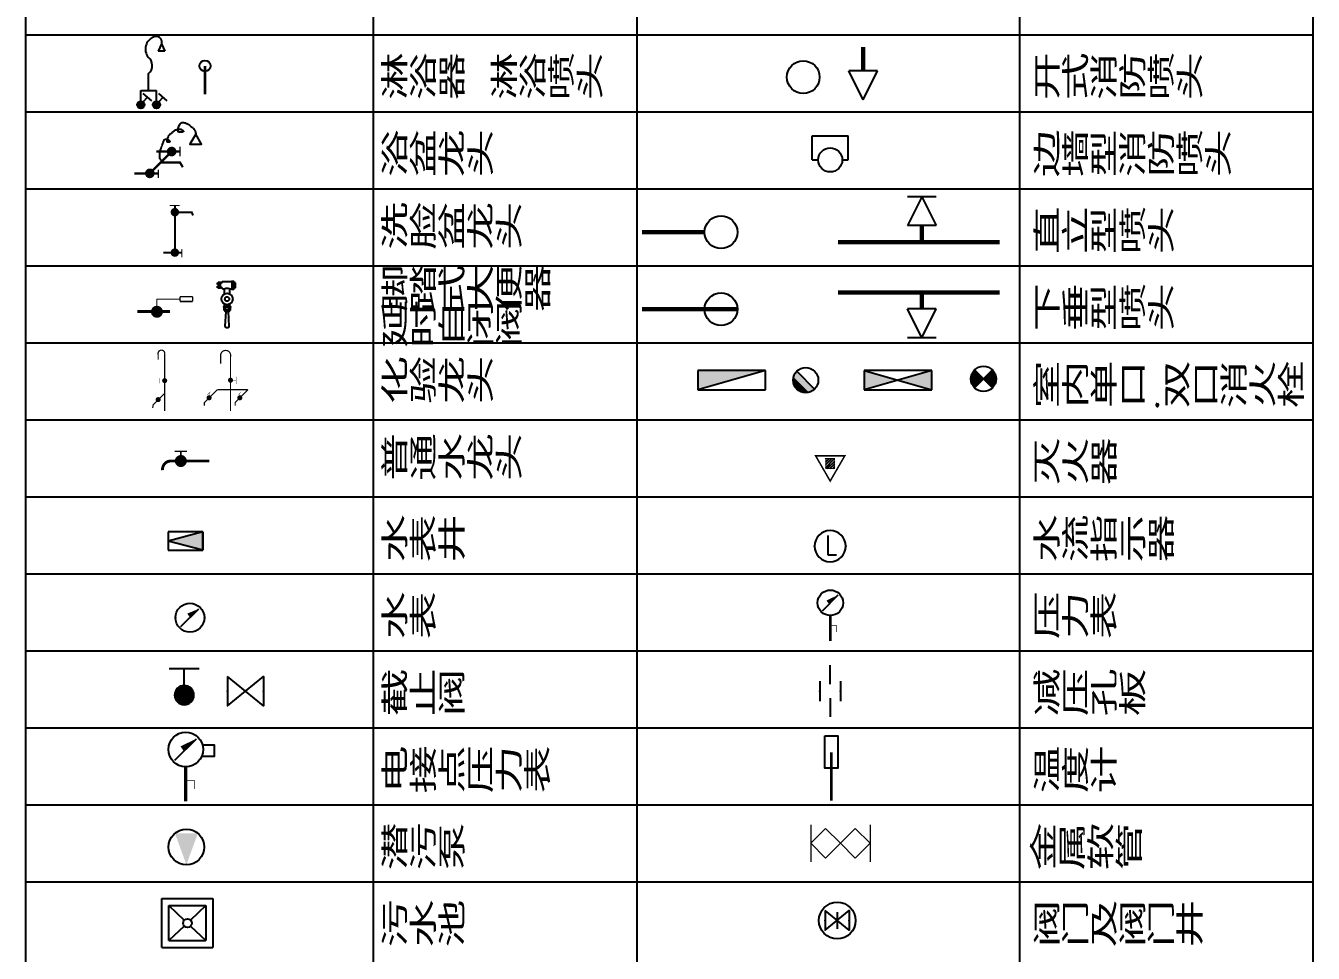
# Model space of a CAD drawing. Extents: x -452079 to 117456, y 3902 to 836955.
# Drawn here: x -281508 to -268134, y 703681 to 713315 of the extents above; entities that cross this region are included whole.
import ezdxf

# ---------------------------------------------------------------- set-up
doc = ezdxf.new("R2010")
doc.units = 0
doc.header["$LTSCALE"] = 1000
doc.header["$MEASUREMENT"] = 0
for name, color, linetype in [('DET1', 1, 'Continuous'), ('gps-wang', 90, 'Continuous'), ('R', 1, 'Continuous'), ('总说明', 2, 'Continuous')]:
    doc.layers.add(name, color=color, linetype=linetype)
doc.styles.add('_TCH_DIM', font='SIMPLEX', dxfattribs={"width": 0.75, "bigfont": '@1HZTXT'})
doc.styles.add('HZ', font='SIMPLEX', dxfattribs={"bigfont": 'HZTXT'})
doc.styles.get("Standard").update_dxf_attribs({"font": 'gbenor.shx', "bigfont": 'gbcbig.shx'})

# ---------------------------------------------------------------- blocks, each defined once
blk = doc.blocks.new('$ATTACHMENT$00000189')
for points, const_width in [([(-170, 602), (-420, 602), (-439, 553)], 30), ([(-92, 700), (-242, 700)], 15), ([(-170, 702), (-170, 0)], 30), ([(0, 0), (-273, 0)], 30), ([(-273, 54), (-273, -66)], 15)]:
    blk.add_lwpolyline(points, dxfattribs=dict(const_width=const_width))
at = {"const_width": 62.5}
for points in [[(-138, 602, -1), (-201, 602, -1)], [(-138, 2, -1), (-201, 2, -1)]]:
    blk.add_lwpolyline(points, format="xyb", close=True, dxfattribs=at)
at = {"style": 'HZ', "width": 0.7, "flags": 1}
for tag in ['UNIT', 'SPEC', 'WHAT']:
    blk.add_attdef(tag, (0, 0), '', height=0.0001, dxfattribs=at)
blk = doc.blocks.new('$VALVE$00000497')
for p, q in [((77.8, 138.2), (-77.8, 138.2)), ((0, 50), (0, 138.2))]:
    blk.add_line(p, q)
at = {"const_width": 49.6}
blk.add_lwpolyline([(24.8, 0, 1), (-24.8, 0, 1)], format="xyb", close=True, dxfattribs=at)
blk.add_circle((0, 0), 50)
blk = doc.blocks.new('$Attachment$00000133')
for p, q in [((454, 495), (459, 504)), ((459, 504), (465, 507)), ((465, 507), (471, 516)), ((471, 516), (477, 519)), ((477, 519), (483, 522)), ((483, 522), (486, 525)), ((486, 525), (489, 528)), ((489, 528), (495, 531)), ((495, 531), (498, 537)), ((498, 537), (504, 542)), ((504, 542), (507, 545)), ((507, 545), (510, 548)), ((510, 548), (516, 551)), ((516, 551), (525, 560)), ((525, 560), (534, 563)), ((534, 563), (543, 566)), ((543, 566), (551, 569)), ((551, 569), (560, 572)), ((560, 572), (605, 572)), ((569, 581), (572, 596)), ((569, 537), (569, 581)), ((572, 534), (569, 537)), ((572, 596), (578, 608)), ((623, 534), (572, 534)), ((578, 608), (581, 620)), ((581, 620), (584, 623)), ((584, 623), (587, 634)), ((587, 634), (593, 640)), ((593, 640), (599, 646)), ((599, 646), (602, 649)), ((602, 649), (608, 655)), ((605, 572), (611, 569)), ((608, 655), (614, 661)), ((611, 569), (617, 566)), ((614, 661), (646, 661)), ((617, 566), (623, 563)), ((623, 563), (625, 560)), ((631, 537), (623, 534)), ((625, 560), (631, 557)), ((631, 557), (634, 551)), ((637, 540), (631, 537)), ((634, 551), (637, 548)), ((637, 548), (637, 540)), ((646, 661), (652, 658)), ((652, 658), (658, 658)), ((658, 658), (661, 655)), ((661, 655), (667, 655)), ((667, 655), (670, 652)), ((670, 652), (676, 649)), ((676, 649), (682, 646)), ((682, 646), (691, 643)), ((691, 643), (700, 637)), ((700, 637), (706, 634)), ((706, 634), (709, 631)), ((709, 631), (720, 620)), ((720, 620), (726, 617)), ((726, 617), (729, 614)), ((729, 614), (735, 608)), ((735, 608), (741, 605)), ((741, 605), (747, 602)), ((747, 602), (750, 599)), ((750, 599), (756, 593)), ((756, 593), (759, 590)), ((759, 590), (765, 587)), ((765, 587), (765, 581)), ((765, 581), (771, 581)), ((771, 581), (771, 575)), ((771, 575), (774, 572)), ((774, 572), (777, 569)), ((777, 569), (780, 563)), ((780, 563), (780, 560)), ((780, 560), (783, 557)), ((783, 557), (786, 554)), ((786, 554), (789, 551)), ((789, 551), (789, 545)), ((789, 545), (792, 540)), ((792, 540), (792, 528)), ((792, 528), (795, 525)), ((795, 525), (797, 519)), ((797, 519), (797, 507)), ((347, 329), (350, 344)), ((350, 344), (356, 350)), ((356, 350), (359, 365)), ((359, 365), (365, 373)), ((365, 373), (368, 388)), ((368, 388), (374, 397)), ((374, 397), (376, 406)), ((376, 406), (379, 415)), ((379, 415), (382, 421)), ((382, 421), (385, 430)), ((385, 430), (388, 433)), ((388, 433), (391, 439)), ((391, 439), (394, 439)), ((394, 439), (397, 442)), ((397, 442), (433, 442)), ((427, 436), (430, 448)), ((427, 403), (427, 436)), ((459, 403), (427, 403)), ((430, 448), (436, 459)), ((433, 442), (439, 436)), ((436, 465), (442, 477)), ((436, 459), (436, 465)), ((439, 436), (442, 436)), ((442, 477), (445, 486)), ((442, 436), (448, 430)), ((445, 486), (454, 495)), ((448, 430), (454, 427)), ((454, 427), (456, 421)), ((456, 421), (456, 418)), ((456, 418), (459, 415)), ((459, 415), (459, 403)), ((332, 270), (335, 282)), ((332, 190), (332, 270)), ((338, 184), (332, 190)), ((335, 282), (338, 293)), ((338, 293), (341, 314)), ((344, 175), (338, 184)), ((341, 314), (347, 329)), ((350, 166), (344, 175)), ((356, 157), (350, 166)), ((350, 142), (356, 142)), ((356, 142), (356, 157))]:
    blk.add_line(p, q)
blk.add_lwpolyline([(797, 507), (722, 377), (872, 377)], close=True)
at = {"const_width": 62.5}
for points in [[(452, 283, 1), (515, 283, 1)], [(169, 0, 1), (232, 0, 1)]]:
    blk.add_lwpolyline(points, format="xyb", close=True, dxfattribs=at)
for points, const_width in [([(593, 345), (593, 221)], 15), ([(483, 283), (200, 0)], 30), ([(283, 283), (593, 283)], 30), ([(0, 0), (310, 0)], 30), ([(310, 50), (310, -62)], 15), ([(342, 141), (592, 141), (629, 80)], 30)]:
    blk.add_lwpolyline(points, dxfattribs=dict(const_width=const_width))
at = {"style": 'HZ', "width": 0.7, "flags": 1}
for tag in ['UNIT', 'SPEC', 'WHAT']:
    blk.add_attdef(tag, (0, 0), '', height=0.001, dxfattribs=at)
blk = doc.blocks.new('A$C6CC017D8')
for points, const_width in [([(200, 64), (200, 194)], 10), ([(200, 194), (442, 194)], 10), ([(572, 219), (442, 219)], 15), ([(442, 169), (442, 219)], 15), ([(572, 169), (442, 169)], 15), ([(572, 169), (572, 219)], 15), ([(338, 64), (0, 64)], 30)]:
    blk.add_lwpolyline(points, dxfattribs=dict(const_width=const_width))
at = {"const_width": 62.5}
blk.add_lwpolyline([(171, 62, -1), (233, 62, -1)], format="xyb", close=True, dxfattribs=at)
blk = doc.blocks.new('$TWTSYS$00000576')
at = {"layer": 'gps-wang'}
for p, q in [((18, -39), (18, 0)), ((38, 1), (38, -39)), ((156, 21), (156, -59)), ((18, -4), (38, -4)), ((18, -35), (38, -35)), ((79, -248), (139, -248)), ((83, -238), (135, -238)), ((93, -278), (93, -248)), ((125, -278), (125, -248))]:
    blk.add_line(p, q, dxfattribs=at)
for points in [[(0, 0), (18, 0), (18, 11), (38, 11), (38, 1, 0.218412), (58, 16, -0.273832), (67, 21), (156, 21), (156, 24), (176, 24), (176, -63), (156, -63), (156, -59), (135, -59), (135, -109)], [(83, -109), (83, -59), (67, -59, -0.273832), (58, -54, 0.218412), (38, -39), (38, -50), (18, -50), (18, -39), (0, -39)], [(83, -59, -0.208281), (84, -56, -0.095674), (90, -52, -0.05244), (98, -50, -0.039599), (109, -49, -0.039599), (120, -50, -0.05244), (128, -52, -0.095674), (134, -56, -0.208281), (135, -59, -0.208281)], [(135, -216), (135, -238), (140, -238, -0.999931), (140, -248), (139, -248), (139, -278), (79, -278), (79, -248), (78, -248, -0.999931), (78, -238), (83, -238), (83, -216)], [(98, -291), (90, -291), (90, -280), (129, -280), (129, -291), (119, -291), (128, -444, -1), (89, -444), (98, -291)]]:
    blk.add_lwpolyline(points, format="xyb", dxfattribs=at)
blk.add_lwpolyline([(195, 6), (180, 6), (180, -43), (195, -43)], close=True, dxfattribs=at)
blk.add_lwpolyline([(98, -291), (119, -291)], dxfattribs=at)
blk.add_circle((108, -162), 59.4, dxfattribs=at)
at = {"layer": 'gps-wang', "color": 3}
blk.add_circle((108, -162), 23.1, dxfattribs=at)
blk = doc.blocks.new('$Attachment$00000150')
at = {"color": 7, "const_width": 30}
blk.add_lwpolyline([(0, 1396, 1.313082), (-161, 1396, 1.313082)], format="xyb", dxfattribs=at)
at = {"color": 7}
for points, const_width in [([(-161, 1270), (-161, 1396)], 30), ([(0, 1396), (0, 0)], 30), ([(0, 747), (-127, 747)], 5), ([(-127, 683), (-127, 815)], 3), ([(-173, 278), (-173, 388)], 5)]:
    blk.add_lwpolyline(points, dxfattribs=dict(at, const_width=const_width))
at = {"const_width": 62.5}
for points in [[(-31, 747, 1), (31, 747, 1)], [(-193, 278, 1), (-130, 278, 1)]]:
    blk.add_lwpolyline(points, format="xyb", close=True, dxfattribs=at)
for points, const_width in [([(0, 431), (-283, 149), (-297, 69)], 30), ([(-137, 424), (-214, 348)], 3)]:
    blk.add_lwpolyline(points, dxfattribs=dict(const_width=const_width))
at = {"style": 'HZ', "width": 0.7, "flags": 1}
for tag in ['UNIT', 'SPEC', 'WHAT']:
    blk.add_attdef(tag, (0, 0), '', height=0.001, dxfattribs=at)
blk = doc.blocks.new('$Attachment$00000146')
at = {"const_width": 30}
blk.add_lwpolyline([(0, 1341, 1.313082), (-241, 1341, 1.313082)], format="xyb", dxfattribs=at)
for points, const_width in [([(-241, 1169), (-241, 1341)], 30), ([(0, 1341), (0, 0)], 30), ([(139, 763), (0, 763)], 5), ([(139, 673), (139, 853)], 10), ([(-328, 530), (-646, 212), (-646, 132)], 30), ([(-567, 405), (-497, 475)], 10), ([(-530, 328), (-530, 444)], 10), ([(-328, 530), (424, 530)], 30), ([(432, 530), (114, 212), (114, 132)], 30), ([(193, 405), (263, 475)], 10), ([(230, 328), (230, 444)], 10)]:
    blk.add_lwpolyline(points, dxfattribs=dict(const_width=const_width))
at = {"const_width": 62.5}
for points in [[(-31, 763, 1), (31, 763, 1)], [(-561, 328, 1), (-499, 328, 1)], [(199, 328, 1), (261, 328, 1)]]:
    blk.add_lwpolyline(points, format="xyb", close=True, dxfattribs=at)
at = {"style": 'HZ', "width": 0.7, "flags": 1}
for tag in ['UNIT', 'SPEC', 'WHAT']:
    blk.add_attdef(tag, (0, 0), '', height=0.001, dxfattribs=at)
blk = doc.blocks.new('$ATTACHMENT$00000139')
at = {"const_width": 30}
blk.add_lwpolyline([(0, 0), (-400, 0, 0.443942), (-486, -95, -1.105826)], format="xyb", dxfattribs=at)
at = {"const_width": 15}
for points in [[(-231, 100), (-359, 100)], [(-296, 0), (-296, 100)]]:
    blk.add_lwpolyline(points, dxfattribs=at)
at = {"const_width": 62.5}
blk.add_lwpolyline([(-265, 0, -1), (-327, 0, -1)], format="xyb", close=True, dxfattribs=at)
at = {"flags": 1}
for tag in ['UNIT', 'SPEC', 'WHAT']:
    blk.add_attdef(tag, (0, 0), '', height=0.0001, dxfattribs=at)
blk = doc.blocks.new('$VALVE$00000597')
blk.add_line((-93, 357), (93, 543))
blk.add_lwpolyline([(93, 543, 0, 50, 0), (-31, 456, 50, 50, 0)], format="xyseb")
for points, const_width in [([(0, 300), (0, 0)], 30), ([(0, 182), (75, 182), (75, 107)], 7.5)]:
    blk.add_lwpolyline(points, dxfattribs=dict(const_width=const_width))
blk.add_circle((0, 450), 150)
blk = doc.blocks.new('64')
at = {"layer": 'gps-wang'}
blk.add_hatch(color=256, dxfattribs=at).paths.add_polyline_path([(0, 315), (-202, -242), (202, -242)])
blk.add_circle((0, 0), 315, dxfattribs=at)
blk = doc.blocks.new('$Attachment$00000094')
for p, q in [((-188, 250), (187, 250)), ((-188, 0), (-188, 250)), ((187, 0, 0), (187, 250, 0)), ((-188, 0), (-125, 0)), ((125, 0, 0), (187, 0, 0))]:
    blk.add_line(p, q)
blk.add_circle((0, 0), 125)
blk = doc.blocks.new('$Standard$00000201')
at = {"layer": 'DET1'}
for p, q in [((91, -91), (289, -279)), ((569, -91), (371, -279)), ((289, -358), (91, -546)), ((371, -358), (569, -546))]:
    blk.add_line(p, q, dxfattribs=at)
at = {"layer": 'R', "color": 1, "linetype": 'Continuous'}
for p, q in [((0, 0), (660, 0)), ((0, -637), (0, 0)), ((660, 0), (660, -637)), ((91, -91), (569, -91)), ((91, -546), (91, -91)), ((569, -91), (569, -546)), ((0, -637), (660, -637)), ((91, -546), (569, -546))]:
    blk.add_line(p, q, dxfattribs=at)
blk.add_circle((330, -319), 56.9, dxfattribs=at)
blk = doc.blocks.new('$TWTSYS$00000500')
at = {"layer": 'gps-wang', "color": 3, "lineweight": 20}
for p, q in [((0, 160), (0, -160)), ((128, 128), (0, 0)), ((128, 128), (256, 0)), ((384, 128), (256, 0)), ((384, 128), (512, 0)), ((512, 160), (512, -160)), ((128, -128), (0, 0)), ((128, -128), (256, 0)), ((384, -128), (256, 0)), ((384, -128), (512, 0))]:
    blk.add_line(p, q, dxfattribs=at)
blk = doc.blocks.new('$TwtSys$00000383')
for p, q in [((-93, 93, 0), (93, -93, 0)), ((-93, -93, 0), (93, 93, 0))]:
    blk.add_line(p, q)
blk.add_circle((0, 0, 0), 131)
for points in [[(-46, -46, 0), (-127, 34, 0), (0, 0, 0), (-93, 93, 0)], [(-80, -80, 0), (-127, -34, 0), (-46, -46, 0), (-127, 34, 0)], [(46, -46, 0), (127, 34, 0), (0, 0, 0), (93, 93, 0)], [(80, -80, 0), (127, -34, 0), (46, -46, 0), (127, 34, 0)], [(-93, -93, 0), (-93, -93, 0), (-80, -80, 0), (-127, -34, 0)], [(93, -93, 0), (93, -93, 0), (80, -80, 0), (127, -34, 0)]]:
    blk.add_solid(points)
at = {"flags": 9}
blk.add_attdef('A', (0, 0, 0), '', height=0.00524, dxfattribs=at)
blk = doc.blocks.new('$TwtSys$00000386')
blk.add_line((-93, 93, 0), (93, -93, 0))
blk.add_circle((0, 0, 0), 131)
at = {"color": 0}
for points in [[(34, -127, 0), (-127, 34, 0), (93, -93, 0), (-93, 93, 0)], [(-34, -127, 0), (-127, -34, 0), (34, -127, 0), (-127, 34, 0)], [(-93, -93, 0), (-93, -93, 0), (-34, -127, 0), (-127, -34, 0)]]:
    blk.add_solid(points, dxfattribs=at)
at = {"flags": 9}
blk.add_attdef('A', (0, 0, 0), '', height=0.00524, dxfattribs=at)
blk = doc.blocks.new('$VALVE$00000531')
at = {"color": 7}
for p, q in [((-23, 104), (-23, -83)), ((-23, -83), (61, -83))]:
    blk.add_line(p, q, dxfattribs=at)
blk.add_lwpolyline([(-150, 0, 1), (150, 0, 1), (-150, 0, 0.808179)], format="xyb")
for p in [(-150, 0), (150, 0)]:
    blk.add_point(p)
blk = doc.blocks.new('$VALVE$00000458')
at = {"linetype": 'Continuous'}
for p, q in [((0, 60), (0, 224)), ((-90, 86), (-90, -86)), ((90, 86), (90, -86)), ((0, -60), (0, -224))]:
    blk.add_line(p, q, dxfattribs=at)
for p in [(-90, 0), (90, 0)]:
    blk.add_point(p)
blk = doc.blocks.new('$VALVE$00000605')
blk.add_lwpolyline([(-70, 700), (70, 700), (70, 350), (-70, 350), (-70, 700)])
at = {"const_width": 30}
blk.add_lwpolyline([(0, 521), (0, 0)], dxfattribs=at)
blk = doc.blocks.new('$VALVE$00000593')
blk.add_line((-93, 357), (93, 543))
blk.add_lwpolyline([(93, 543, 0, 50, 0), (-31, 456, 50, 50, 0)], format="xyseb")
blk.add_lwpolyline([(145, 489), (245, 489), (245, 389), (137, 389)])
for points, const_width in [([(0, 300), (0, 0)], 30), ([(0, 182), (75, 182), (75, 107)], 7.5)]:
    blk.add_lwpolyline(points, dxfattribs=dict(const_width=const_width))
blk.add_circle((0, 450), 150)
blk = doc.blocks.new('$VALVE$00000296')
for points in [[(-125, 72.2), (-125, -72.2), (125, 72.2), (125, -72.2), (-125, 72.2)], [(0, 60.2), (0, -63.6)]]:
    blk.add_lwpolyline(points)
for p in [(-125, 0), (125, 0)]:
    blk.add_point(p)
blk = doc.blocks.new('$VALVE$00000295')
blk.add_lwpolyline([(-125.2, 72.3), (-125.2, -72.3), (125.2, 72.3), (125.2, -72.3), (-125.2, 72.3)])
for p in [(-125.2, 0), (125.2, 0)]:
    blk.add_point(p)
blk = doc.blocks.new('$VALVE$00000601')
blk.add_line((-93, -93), (93, 93))
blk.add_lwpolyline([(93, 93, 0, 50, 0), (-13, 22, 50, 50, 0)], format="xyseb")
blk.add_circle((0, 0), 150)
for p in [(-150, 0), (150, 0)]:
    blk.add_point(p)

msp = doc.modelspace()

# ---------------------------------------------------------------- hatches: boundary and pattern name
at = {"layer": '总说明'}
h = msp.add_hatch(color=20, dxfattribs=at)
h.paths.add_polyline_path([(-272447.73, 709633.41), (-272797.73, 709733.41), (-272797.73, 709533.41)])
h.paths.add_polyline_path([(-272097.73, 709533.41), (-272097.73, 709733.41), (-272447.73, 709633.41)])
h = msp.add_hatch(dxfattribs=at)
h.set_pattern_fill('ANSI31', color=2, scale=161.66304, angle=90, style=0)
h.set_pattern_definition([(225, (-249901.674, 716364.322), (-14.289129, 14.289129), [])])
h.paths.add_polyline_path([(-273198.64, 708820.28), (-273198.64, 708715.18), (-273105.41, 708715.18), (-273105.41, 708820.28)])
msp.add_hatch(color=2, dxfattribs=at).paths.add_polyline_path([(-280030.47, 707962.53), (-279670.47, 708058.53), (-279670.47, 707866.53)])

# ---------------------------------------------------------------- linework, layer by layer
at = {"layer": '总说明', "color": 2, "linetype": 'Continuous'}
for p, q in [((-281508.36, 690822.4, -800.07), (-281508.36, 728422.4, -800.07)), ((-277894.94, 690822.4, -800.07), (-277894.94, 728422.4, -800.07)), ((-275155.92, 690822.4, -800.07), (-275155.92, 728422.4, -800.07)), ((-271180.64, 690822.4, -800.07), (-271180.64, 728422.4, -800.07)), ((-268134.33, 690822.4, -800.07), (-268134.33, 728422.4, -800.07)), ((-281508.36, 713222.4, -800.07), (-268134.33, 713222.4, -800.07)), ((-281508.36, 712422.4, -800.07), (-268134.33, 712422.4, -800.07)), ((-281508.36, 711622.4, -800.07), (-268134.33, 711622.4, -800.07)), ((-281508.36, 710822.4, -800.07), (-268134.33, 710822.4, -800.07)), ((-281508.36, 710022.4, -800.07), (-268134.33, 710022.4, -800.07)), ((-281508.36, 709222.4, -800.07), (-268134.33, 709222.4, -800.07)), ((-281508.36, 708422.4, -800.07), (-268134.33, 708422.4, -800.07)), ((-281508.36, 707622.4, -800.07), (-268134.33, 707622.4, -800.07)), ((-281508.36, 706822.4, -800.07), (-268134.33, 706822.4, -800.07)), ((-281508.36, 706022.4, -800.07), (-268134.33, 706022.4, -800.07)), ((-281508.36, 705222.4, -800.07), (-268134.33, 705222.4, -800.07)), ((-281508.36, 704422.4, -800.07), (-268134.33, 704422.4, -800.07))]:
    msp.add_line(p, q, dxfattribs=at)
at = {"layer": '总说明', "color": 2}
for p, q in [((-280098.42, 713126.29, -800.07), (-280131.82, 713051.32, -800.07)), ((-280098.42, 713163.58, -800.07), (-280098.42, 713126.29, -800.07)), ((-280098.42, 713126.29, -800.07), (-280065.01, 713051.32, -800.07)), ((-280065.01, 713051.32, -800.07), (-280131.82, 713051.32, -800.07)), ((-272809.73, 712545.54, -800.07), (-272959.6, 712845.41, -800.07)), ((-272659.86, 712845.41, -800.07), (-272959.6, 712845.41, -800.07)), ((-272809.73, 712545.54, -800.07), (-272659.86, 712845.41, -800.07)), ((-280231.87, 712642.29, -800.07), (-280231.87, 712819.64, -800.07)), ((-280312.81, 712495.02, -800.07), (-280312.81, 712642.29, -800.07)), ((-280312.81, 712642.29, -800.07), (-280150.92, 712642.29, -800.07)), ((-280150.92, 712495.02, -800.07), (-280150.92, 712642.29, -800.07)), ((-272049.86, 711539.27, -800.07), (-272349.6, 711539.27, -800.07)), ((-272199.73, 711539.27, -800.07), (-272349.6, 711239.41, -800.07)), ((-272199.73, 711539.27, -800.07), (-272049.86, 711239.41, -800.07)), ((-272049.86, 711239.41, -800.07), (-272349.6, 711239.41, -800.07)), ((-272199.73, 710073.54, -800.07), (-272349.6, 710373.41, -800.07)), ((-272049.86, 710373.41, -800.07), (-272349.6, 710373.41, -800.07)), ((-272199.73, 710073.54, -800.07), (-272049.86, 710373.41, -800.07)), ((-272049.86, 710073.54, -800.07), (-272349.6, 710073.54, -800.07)), ((-280030.47, 708058.53, -800.07), (-280030.47, 707866.53, -800.07)), ((-279670.47, 708058.53, -800.07), (-280030.47, 708058.53, -800.07)), ((-279670.47, 708058.53, -800.07), (-280030.47, 707962.53, -800.07)), ((-279670.47, 707866.53, -800.07), (-279670.47, 708058.53, -800.07)), ((-279670.47, 708058.53, -800.07), (-279670.47, 707866.53, -800.07)), ((-279670.47, 707866.53, -800.07), (-280030.47, 707962.53, -800.07)), ((-280030.47, 707866.53, -800.07), (-279670.47, 707866.53, -800.07))]:
    msp.add_line(p, q, dxfattribs=at)
at = {"layer": '总说明', "color": 20}
for p, q in [((-273825.73, 709733.41, -800.07), (-274525.73, 709533.41, -800.07)), ((-273825.73, 709733.41, -800.07), (-274525.73, 709733.41, -800.07)), ((-274525.73, 709733.41, -800.07), (-274525.73, 709533.41, -800.07)), ((-273825.73, 709533.41, -800.07), (-273825.73, 709733.41, -800.07)), ((-272097.73, 709733.41, -800.07), (-272797.73, 709733.41, -800.07)), ((-272797.73, 709733.41, -800.07), (-272797.73, 709533.41, -800.07)), ((-272097.73, 709733.41, -800.07), (-272797.73, 709533.41, -800.07)), ((-272797.73, 709733.41, -800.07), (-272097.73, 709533.41, -800.07)), ((-272097.73, 709533.41, -800.07), (-272097.73, 709733.41, -800.07)), ((-274525.73, 709533.41, -800.07), (-273825.73, 709533.41, -800.07)), ((-272797.73, 709533.41, -800.07), (-272097.73, 709533.41, -800.07))]:
    msp.add_line(p, q, dxfattribs=at)
at = {"layer": '总说明', "color": 2, "linetype": 'Continuous', "const_width": 45}
for points in [[(-272809.73, 713095.41), (-272809.73, 712845.41)], [(-272199.73, 711068.41), (-272199.73, 711239.41)], [(-272199.73, 710544.41), (-272199.73, 710373.41)]]:
    msp.add_lwpolyline(points, dxfattribs=at)
at = {"layer": '总说明', "color": 2, "linetype": 'Continuous', "const_width": 25, "elevation": -800.07}
msp.add_lwpolyline([(-279646.68, 712898.09), (-279646.68, 712603.09)], dxfattribs=at)
at = {"layer": '总说明', "const_width": 45}
for points in [[(-274456.23, 711170.41), (-275105.73, 711170.41)], [(-273069.48, 711068.41), (-272199.73, 711068.41)], [(-272199.73, 711068.41), (-271389.98, 711068.41)], [(-273069.48, 710544.41), (-272199.73, 710544.41)], [(-272199.73, 710544.41), (-271389.98, 710544.41)], [(-274116.23, 710370.41), (-275105.73, 710370.41)]]:
    msp.add_lwpolyline(points, dxfattribs=at)
at = {"layer": '总说明', "color": 2, "elevation": -800.07}
for points, const_width in [([(-273303.77, 708848.65), (-273152.12, 708585.98), (-273000.47, 708848.65), (-273303.77, 708848.65), (-273152.12, 708585.98)], 16.17), ([(-273198.64, 708820.28), (-273198.64, 708715.18), (-273105.41, 708715.18), (-273105.41, 708820.28), (-273198.64, 708820.28)], 9.7)]:
    msp.add_lwpolyline(points, dxfattribs=dict(at, const_width=const_width))
at = {"layer": '总说明', "color": 2, "linetype": 'Continuous'}
for centre, radius in [((-279646.68, 712898.09, -800.07), 57.5), ((-273431.73, 712781.41, -800.07), 170), ((-274286.23, 711170.41, -800.07), 170), ((-274286.23, 710370.41, -800.07), 170)]:
    msp.add_circle(centre, radius, dxfattribs=at)
at = {"layer": '总说明'}
msp.add_circle((-273078.49, 704020.41, -800.07), 190.76, dxfattribs=at)
at = {"layer": '总说明', "color": 2}
for centre, radius, start, end in [((-280129.22, 713072.1, -800.07), 136.22, 112.186471, 217.126349), ((-280153.42, 713147.96, -800.07), 57.17, 15.854821, 118.459998), ((-280302.1, 712902.41, -800.07), 108.54, 310.318667, 53.69357)]:
    msp.add_arc(centre, radius, start, end, dxfattribs=at)
at = {"layer": '总说明', "color": 20}
msp.add_solid([(-274525.73, 709733.41, -800.07), (-274525.73, 709533.41, -800.07), (-273825.73, 709733.41, -800.07)], dxfattribs=at)

# ---------------------------------------------------------------- block references
at = {"layer": '总说明', "color": 2}
for name, p, xscale, yscale, zscale, rotation in [('$VALVE$00000497', (-280312.81, 712495.02, -800.07), 0.7559999999775443, 0.7559999999775443, 0.7559999999775443, 318.9975350511943), ('$VALVE$00000497', (-280150.92, 712495.02, -800.07), 0.7559999999775443, 0.7559999999775443, 0.7559999999775443, 318.9975350511943), ('64', (-279839.51, 704784.65, -800.07), 0.5880000002798624, 0.5880000002798624, 0.5880000002798624, 180)]:
    msp.add_blockref(name, p, dxfattribs=dict(at, xscale=xscale, yscale=yscale, zscale=zscale, rotation=rotation))
at = {"layer": '总说明'}
for name, p, xscale, yscale, zscale in [('$Attachment$00000133', (-280379.91, 711781.96, -800.07), 0.7999999999883585, 0.7999999999883585, 0.7999999999883585), ('$Attachment$00000150', (-280065.32, 709314.93, -800.07), 0.4199999999837019, 0.4199999999837019, 0.4199999999837019), ('$Attachment$00000146', (-279381.36, 709312.99, -800.07), 0.4199999999837019, 0.4199999999837019, 0.4199999999837019), ('$VALVE$00000295', (-279226.56, 706404.41), 1.5, 2.1, 1.5), ('$VALVE$00000458', (-273151.73, 706404.41), 1.2, 1.2, 1.2), ('$VALVE$00000593', (-279846.56, 705258.41), 1.2, 1.2, 1.2), ('$VALVE$00000605', (-273140.73, 705266.4), 0.96, 0.96, 0.96), ('$Standard$00000201', (-280093.18, 704249.69, -800.07), 0.7999999999883585, 0.7999999999883585, 0.7999999999883585)]:
    msp.add_blockref(name, p, dxfattribs=dict(at, xscale=xscale, yscale=yscale, zscale=zscale))
for name, p in [('$Attachment$00000094', (-273151.73, 711921.41, -800.07)), ('A$C6CC017D8', (-280347.61, 710282.3, -800.07))]:
    msp.add_blockref(name, p, dxfattribs=at)
at = {"layer": '总说明', "color": 2, "linetype": 'Continuous', "xscale": -0.6999999999534339, "yscale": 0.6999999999534339, "zscale": 0.7}
msp.add_blockref('$ATTACHMENT$00000189', (-280078.18, 710957.26, -800.07), dxfattribs=at)
at = {"layer": '总说明', "color": 2}
for name, p in [('$TWTSYS$00000576', (-279525.3, 710639.27, -800.07)), ('$TwtSys$00000386', (-273406.49, 709634.09)), ('$TwtSys$00000386', (-273406.49, 709634.09)), ('$TwtSys$00000383', (-271559.99, 709647.09)), ('$ATTACHMENT$00000139', (-279601.19, 708794.09, -800.07)), ('$VALVE$00000601', (-279803.06, 707166.41))]:
    msp.add_blockref(name, p, dxfattribs=at)
for name, p, xscale, yscale, zscale in [('$VALVE$00000531', (-273152.73, 707909.41), 1.08, 1.08, 1.08), ('$VALVE$00000597', (-273150.73, 706924.41, -800.07), 0.8820000002160668, 0.8820000002160668, 0.8820000002160668), ('$VALVE$00000497', (-279861.77, 706362.53), -2, 2, 2), ('$TWTSYS$00000500', (-273352.94, 704823.41, -800.07), 1.200000000011642, 1.200000000011642, 1.200000000011642)]:
    msp.add_blockref(name, p, dxfattribs=dict(at, xscale=xscale, yscale=yscale, zscale=zscale))
at = {"layer": '总说明', "yscale": 1.4}
msp.add_blockref('$VALVE$00000296', (-273078.49, 704022.73), dxfattribs=at)

# ---------------------------------------------------------------- texts
at = {"layer": '总说明', "color": 2, "linetype": 'Continuous', "style": '_TCH_DIM'}
for s, height, width, p in [('淋浴器', 416.693, 0.75, (-277828.48, 712560.64, -800.07)), ('淋浴喷头', 416.693, 0.75, (-276691.48, 712560.64, -800.07)), ('开式消防喷头', 416.693, 0.75, (-271054.05, 712560.64, -800.07)), ('浴盆龙头', 416.693, 0.75, (-277828.48, 711760.64, -800.07)), ('边墙型消防喷头', 416.693, 0.75, (-271054.05, 711760.64, -800.07)), ('洗脸盆龙头', 416.693, 0.75, (-277828.48, 711006.64, -800.07)), ('直立型喷头', 416.693, 0.75, (-271054.05, 710960.64, -800.07)), ('脚踏式大便器', 416.693, 0.75, (-277828.48, 710360.6, -800.07)), ('下垂型喷头', 416.693, 0.75, (-271054.05, 710160.64, -800.07)), ('延时自闭阀', 416.693, 0.75, (-277828.48, 709986.8, -800.07)), ('化验龙头', 416.693, 0.75, (-277828.48, 709406.64, -800.07)), ('室内单口', 416.693, 0.75, (-271054.05, 709360.64, -800.07)), ('双口消火栓', 416.693, 0.75, (-269704.05, 709360.64, -800.07)), ('.', 357, 0.529412, (-269794.05, 709360.64, -800.07)), ('普通水龙头', 416.693, 0.75, (-277828.48, 708606.64, -800.07)), ('灭火器', 416.693, 0.75, (-271054.05, 708560.64, -800.07)), ('水表井', 416.693, 0.75, (-277828.48, 707760.64, -800.07)), ('水流指示器', 416.693, 0.75, (-271054.05, 707760.64, -800.07)), ('水表', 416.693, 0.75, (-277828.48, 706960.64, -800.07)), ('压力表', 416.693, 0.75, (-271054.05, 706960.64, -800.07)), ('截止阀', 416.693, 0.75, (-277828.48, 706160.64, -800.07)), ('减压孔板', 416.693, 0.75, (-271054.05, 706160.64, -800.07)), ('电接点压力表', 416.693, 0.75, (-277828.48, 705360.64, -800.07)), ('温度计', 416.693, 0.75, (-271054.05, 705360.64, -800.07)), ('潜污泵', 416.693, 0.75, (-277828.48, 704560.64, -800.07)), ('金属软管', 416.693, 0.75, (-271089.05, 704560.64, -800.07)), ('污水池', 416.693, 0.75, (-277828.48, 703760.64, -800.07)), ('阀门及阀门井', 416.693, 0.75, (-271054.05, 703760.64, -800.07))]:
    msp.add_text(s, height=height, dxfattribs=dict(at, width=width)).set_placement(p)

doc.saveas('drawing.dxf')
